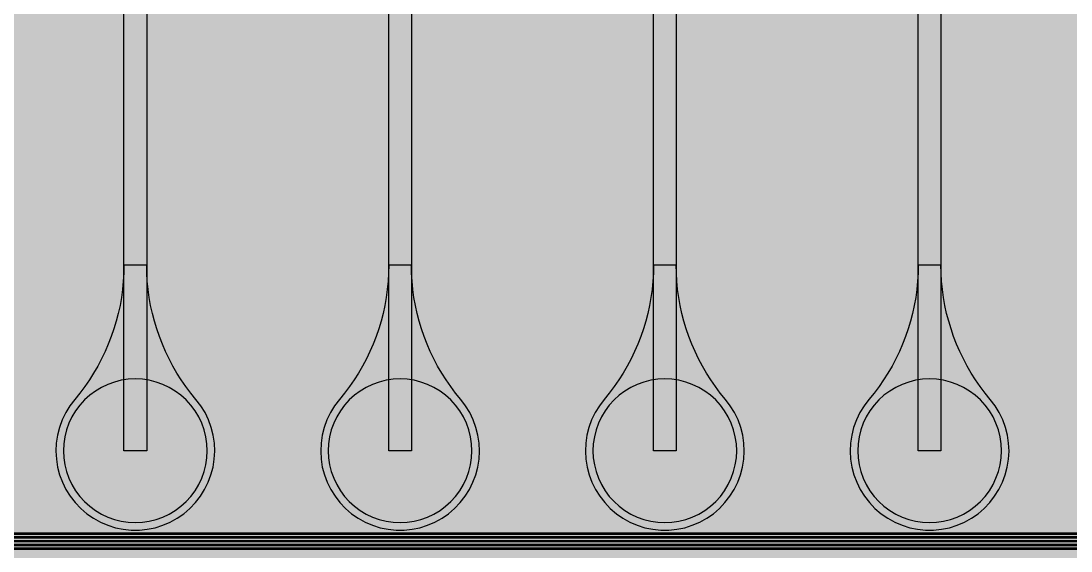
# Model space of a CAD drawing. Header units: metres. Extents: x -7240 to 10960, y -29667 to 1823.
# Drawn here: x -5403 to -4015, y -26915 to -26214 of the extents above; entities that cross this region are included whole.
import ezdxf

# ---------------------------------------------------------------- set-up
doc = ezdxf.new("R2010")
doc.units = ezdxf.units.M
for name, color, linetype in [('Metal1', 4, 'CONTINUOUS'), ('Polyimide', 7, 'CONTINUOUS'), ('Polyimide_Negative', 5, 'CONTINUOUS')]:
    doc.layers.add(name, color=color, linetype=linetype)

msp = doc.modelspace()

# ---------------------------------------------------------------- hatches: boundary and pattern name
at = {"layer": 'Polyimide'}
msp.add_hatch(color=7, dxfattribs=at).paths.add_polyline_path([(4088.5, -11806.9), (4098.7, -11851.2), (4115.6, -11893.5), (4138.6, -11932.7), (4167.4, -11968), (4201.1, -11998.5), (4239, -12023.6), (4280.3, -12042.7), (4349.2, -12073.7), (4413.2, -12113.8), (4471.3, -12162), (4522.3, -12217.7), (4565.4, -12279.7), (4599.7, -12346.9), (4624.7, -12418.2), (4639.9, -12492.2), (4645, -12567.5), (4639.9, -12642.8), (4624.7, -12716.8), (4599.7, -12788.1), (4565.4, -12855.3), (4522.3, -12917.3), (4471.3, -12973), (4413.2, -13021.2), (4349.2, -13061.3), (4280.3, -13092.3), (4239, -13111.4), (4201.1, -13136.5), (4167.4, -13167), (4138.6, -13202.3), (4115.6, -13241.5), (4098.7, -13283.8), (4088.5, -13328.1), (4085, -13373.5), (4085, -13567.5), (4099.4, -13861.6), (4142.6, -14152.8), (4214.2, -14438.4), (4313.4, -14715.5), (4439.2, -14981.7), (4590.6, -15234.2), (4766, -15470.7), (4963.7, -15688.8), (5181.8, -15886.5), (5418.3, -16061.9), (5670.8, -16213.3), (5936.9, -16339.1), (6214.1, -16438.3), (6499.7, -16509.9), (6790.9, -16553.1), (7085, -16567.5), (9960.4, -16567.5), (10038.8, -16571.4), (10116.4, -16582.9), (10192.6, -16601.9), (10266.5, -16628.4), (10337.5, -16662), (10404.8, -16702.3), (10467.9, -16749.1), (10526.1, -16801.8), (10578.8, -16860), (10625.6, -16923), (10665.9, -16990.4), (10699.5, -17061.4), (10725.9, -17135.3), (10745, -17211.4), (10756.5, -17289.1), (10760.4, -17367.5), (10760.4, -21957.3), (10721.6, -22012.9), (10686, -22070.6), (10653.6, -22130.1), (10624.5, -22191.4), (10598.9, -22254.2), (10576.8, -22318.2), (10558.3, -22383.5), (10543.4, -22449.6), (10532.2, -22516.5), (10524.7, -22583.8), (10521, -22651.5), (10521, -22719.3), (10524.7, -22787), (10532.2, -22854.4), (10543.4, -22921.2), (10558.3, -22987.4), (10576.8, -23052.6), (10598.9, -23116.7), (10624.5, -23179.5), (10653.6, -23240.7), (10686, -23300.3), (10721.6, -23357.9), (10760.4, -23413.5), (10760.4, -28667.5), (10756.5, -28745.9), (10745, -28823.6), (10725.9, -28899.7), (10699.5, -28973.6), (10665.9, -29044.6), (10625.6, -29112), (10578.8, -29175), (10526.1, -29233.2), (10467.9, -29285.9), (10404.8, -29332.7), (10337.5, -29373), (10266.5, -29406.6), (10192.6, -29433.1), (10116.4, -29452.1), (10038.8, -29463.6), (9960.4, -29467.5), (-6239.6, -29467.5), (-6318, -29463.6), (-6395.7, -29452.1), (-6471.9, -29433.1), (-6545.8, -29406.6), (-6616.7, -29373), (-6684.1, -29332.7), (-6747.1, -29285.9), (-6805.3, -29233.2), (-6858, -29175), (-6904.8, -29112), (-6945.2, -29044.6), (-6978.7, -28973.6), (-7005.2, -28899.7), (-7024.3, -28823.6), (-7035.8, -28745.9), (-7039.6, -28667.5), (-7039.6, -23426.3), (-6999.4, -23370.1), (-6962.3, -23311.6), (-6928.7, -23251.2), (-6898.5, -23189), (-6871.8, -23125.1), (-6848.8, -23059.9), (-6829.5, -22993.4), (-6814, -22926), (-6802.4, -22857.8), (-6794.6, -22789.1), (-6790.7, -22720), (-6790.7, -22650.8), (-6794.6, -22581.8), (-6802.4, -22513), (-6814, -22444.8), (-6829.5, -22377.4), (-6848.8, -22311), (-6871.8, -22245.7), (-6898.5, -22181.9), (-6928.7, -22119.7), (-6962.3, -22059.2), (-6999.4, -22000.8), (-7039.6, -21944.5), (-7039.6, -17367.5), (-7035.8, -17289.1), (-7024.3, -17211.4), (-7005.2, -17135.3), (-6978.7, -17061.4), (-6945.2, -16990.4), (-6904.8, -16923), (-6858, -16860), (-6805.3, -16801.8), (-6747.1, -16749.1), (-6684.1, -16702.3), (-6616.7, -16662), (-6545.8, -16628.4), (-6471.9, -16601.9), (-6395.7, -16582.9), (-6318, -16571.4), (-6239.6, -16567.5), (-3334, -16567.5), (-3039.9, -16553.1), (-2748.7, -16509.9), (-2463.1, -16438.3), (-2185.9, -16339.1), (-1919.8, -16213.3), (-1667.3, -16061.9), (-1430.8, -15886.5), (-1212.7, -15688.8), (-1015, -15470.7), (-839.6, -15234.2), (-688.2, -14981.7), (-562.4, -14715.5), (-463.2, -14438.4), (-391.6, -14152.8), (-348.4, -13861.6), (-334, -13567.5), (-334, -13373.5), (-337.5, -13328.1), (-347.7, -13283.8), (-364.6, -13241.5), (-387.6, -13202.3), (-416.4, -13167), (-450.1, -13136.5), (-488, -13111.4), (-529.3, -13092.3), (-529.3, -13092.3), (-598.2, -13061.3), (-662.2, -13021.2), (-720.3, -12973), (-771.3, -12917.3), (-814.4, -12855.3), (-848.7, -12788.1), (-873.7, -12716.8), (-888.9, -12642.8), (-894, -12567.5), (-888.9, -12492.2), (-873.7, -12418.2), (-848.7, -12346.9), (-814.4, -12279.7), (-771.3, -12217.7), (-720.3, -12162), (-662.2, -12113.8), (-598.2, -12073.7), (-529.3, -12042.7), (-488, -12023.6), (-450.1, -11998.5), (-416.4, -11968), (-387.6, -11932.7), (-364.6, -11893.5), (-347.7, -11851.2), (-337.5, -11806.9), (-334, -11761.5), (-334, -11074.3), (-337.5, -11028.9), (-347.7, -10984.6), (-364.6, -10942.4), (-387.6, -10903.1), (-416.4, -10867.8), (-450.1, -10837.3), (-488, -10812.2), (-529.3, -10793.2), (-529.3, -10793.2), (-598.2, -10762.1), (-662.2, -10722.1), (-720.3, -10673.8), (-771.3, -10618.1), (-814.4, -10556.1), (-848.7, -10488.9), (-873.7, -10417.6), (-888.9, -10343.7), (-894, -10268.3), (-888.9, -10193), (-873.7, -10119), (-848.7, -10047.8), (-814.4, -9980.5), (-771.3, -9918.5), (-720.3, -9862.9), (-662.2, -9814.6), (-598.2, -9774.6), (-529.3, -9743.5), (-488, -9724.5), (-450.1, -9699.4), (-416.4, -9668.8), (-387.6, -9633.5), (-364.6, -9594.3), (-347.7, -9552), (-337.5, -9507.7), (-334, -9462.4), (-334, -8775.1), (-337.5, -8729.8), (-347.7, -8685.5), (-364.6, -8643.2), (-387.6, -8604), (-416.4, -8568.7), (-450.1, -8538.1), (-488, -8513), (-529.3, -8494), (-529.3, -8494), (-598.2, -8462.9), (-662.2, -8422.9), (-720.3, -8374.6), (-771.3, -8319), (-814.4, -8257), (-848.7, -8189.7), (-873.7, -8118.5), (-888.9, -8044.5), (-894, -7969.2), (-888.9, -7893.8), (-873.7, -7819.9), (-848.7, -7748.6), (-814.4, -7681.4), (-771.3, -7619.4), (-720.3, -7563.7), (-662.2, -7515.4), (-598.2, -7475.4), (-529.3, -7444.3), (-529.3, -7444.3), (-488, -7425.3), (-450.1, -7400.2), (-416.4, -7369.7), (-387.6, -7334.4), (-364.6, -7295.1), (-347.7, -7252.9), (-337.5, -7208.6), (-334, -7163.2), (-334, -6476), (-337.5, -6430.6), (-347.7, -6386.3), (-364.6, -6344), (-387.6, -6304.8), (-416.4, -6269.5), (-450.1, -6239), (-488, -6213.9), (-529.3, -6194.8), (-529.3, -6194.8), (-598.2, -6163.8), (-662.2, -6123.7), (-720.3, -6075.5), (-771.3, -6019.8), (-814.4, -5957.8), (-848.7, -5890.6), (-873.7, -5819.3), (-888.9, -5745.3), (-894, -5670), (-888.9, -5594.7), (-873.7, -5520.7), (-848.7, -5449.4), (-814.4, -5382.2), (-771.3, -5320.2), (-720.3, -5264.5), (-662.2, -5216.3), (-598.2, -5176.2), (-529.3, -5145.2), (-529.3, -5145.2), (-488, -5126.1), (-450.1, -5101), (-416.4, -5070.5), (-387.6, -5035.2), (-364.6, -4996), (-347.7, -4953.7), (-337.5, -4909.4), (-334, -4864), (-334, 380), (-334, 1522.5), (-289, 1522.5), (-288.8, 1515.6), (-288.1, 1508.8), (-287, 1502), (-285.4, 1495.3), (-283.4, 1488.7), (-281, 1482.3), (-278.2, 1476.1), (-274.9, 1470), (-271.3, 1464.2), (-267.3, 1458.6), (-262.9, 1453.3), (-258.2, 1448.3), (-253.2, 1443.6), (-247.9, 1439.2), (-242.3, 1435.2), (-236.5, 1431.6), (-230.4, 1428.3), (-224.2, 1425.5), (-217.8, 1423.1), (-211.2, 1421.1), (-204.5, 1419.5), (-197.7, 1418.4), (-190.9, 1417.7), (-184, 1417.5), (-177.1, 1417.7), (-170.3, 1418.4), (-163.5, 1419.5), (-156.8, 1421.1), (-150.2, 1423.1), (-143.8, 1425.5), (-137.6, 1428.3), (-131.5, 1431.6), (-125.7, 1435.2), (-120.1, 1439.2), (-114.8, 1443.6), (-109.8, 1448.3), (-105.1, 1453.3), (-100.7, 1458.6), (-96.7, 1464.2), (-93.1, 1470), (-89.8, 1476.1), (-87, 1482.3), (-84.6, 1488.7), (-82.6, 1495.3), (-81, 1502), (-79.9, 1508.8), (-79.2, 1515.6), (-79, 1522.5), (1786, 1522.5), (3835, 1522.5), (3835.2, 1529), (3835.9, 1535.6), (3836.9, 1542), (3838.4, 1548.4), (3840.3, 1554.6), (3842.6, 1560.8), (3845.3, 1566.7), (3848.4, 1572.5), (3851.9, 1578.1), (3855.7, 1583.4), (3859.8, 1588.4), (3864.3, 1593.2), (3869.1, 1597.7), (3874.1, 1601.8), (3879.4, 1605.6), (3885, 1609.1), (3890.8, 1612.2), (3896.7, 1614.9), (3902.9, 1617.2), (3909.1, 1619.1), (3915.5, 1620.6), (3921.9, 1621.6), (3928.5, 1622.3), (3935, 1622.5), (3941.5, 1622.3), (3948.1, 1621.6), (3954.5, 1620.6), (3960.9, 1619.1), (3967.1, 1617.2), (3973.3, 1614.9), (3979.2, 1612.2), (3985, 1609.1), (3990.6, 1605.6), (3995.9, 1601.8), (4000.9, 1597.7), (4005.7, 1593.2), (4010.2, 1588.4), (4014.3, 1583.4), (4018.1, 1578.1), (4021.6, 1572.5), (4024.7, 1566.7), (4027.4, 1560.8), (4029.7, 1554.6), (4031.6, 1548.4), (4033.1, 1542), (4034.1, 1535.6), (4034.8, 1529), (4035, 1522.5), (4085, 1522.5), (4085, 380), (4085, 330), (4085, -4864), (4088.5, -4909.4), (4098.7, -4953.7), (4115.6, -4996), (4138.6, -5035.2), (4167.4, -5070.5), (4201.1, -5101), (4239, -5126.1), (4280.3, -5145.2), (4280.3, -5145.2), (4349.2, -5176.2), (4413.2, -5216.3), (4471.3, -5264.5), (4522.3, -5320.2), (4565.4, -5382.2), (4599.7, -5449.4), (4624.7, -5520.7), (4639.9, -5594.7), (4645, -5670), (4639.9, -5745.3), (4624.7, -5819.3), (4599.7, -5890.6), (4565.4, -5957.8), (4522.3, -6019.8), (4471.3, -6075.5), (4413.2, -6123.7), (4349.2, -6163.8), (4280.3, -6194.8), (4239, -6213.9), (4201.1, -6239), (4167.4, -6269.5), (4138.6, -6304.8), (4115.6, -6344), (4098.7, -6386.3), (4088.5, -6430.6), (4085, -6476), (4085, -11761.5), (4088.5, -11806.9)])

# ---------------------------------------------------------------- linework, layer by layer
at = {"layer": 'Metal1'}
for points in [[(1733.9, -18191.7), (1733.9, -28252.9), (1703.3, -28283.5), (-5912.5, -28283.5), (-5943.1, -28252.9), (-5943.1, -25921.6), (-5912.5, -25891), (-4231.7, -25891), (-4197.8, -25920.2), (-4187.1, -26060.2), (-4187.1, -26782.5), (-4217.1, -26782.5), (-4217.1, -26060.2), (-4206.4, -25923.8), (-4232.5, -25893), (-5911.7, -25893), (-5941.1, -25922.4), (-5941.1, -28252.1), (-5911.7, -28281.5), (1702.5, -28281.5), (1731.9, -28252.1), (1731.9, -18191.7)], [(1723.9, -18191.7), (1723.9, -28242.9), (1693.3, -28273.5), (-5902.5, -28273.5), (-5933.1, -28242.9), (-5933.1, -25931.6), (-5902.5, -25901), (-4581.7, -25901), (-4547.8, -25930.2), (-4537.1, -26068.2), (-4537.1, -26782.5), (-4567.1, -26782.5), (-4567.1, -26068.2), (-4556.5, -25933.8), (-4582.5, -25903), (-5901.7, -25903), (-5931.1, -25932.4), (-5931.1, -28242.1), (-5901.7, -28271.5), (1692.5, -28271.5), (1721.9, -28242.1), (1721.9, -18191.7)], [(1713.9, -18191.7), (1713.9, -28232.9), (1683.3, -28263.5), (-5892.5, -28263.5), (-5923.1, -28232.9), (-5923.1, -25941.6), (-5892.5, -25911), (-4931.7, -25911), (-4897.8, -25940.2), (-4887.1, -26076.2), (-4887.1, -26782.5), (-4917.1, -26782.5), (-4917.1, -26076.2), (-4906.5, -25943.8), (-4932.5, -25913), (-5891.7, -25913), (-5921.1, -25942.4), (-5921.1, -28232.1), (-5891.7, -28261.5), (1682.5, -28261.5), (1711.9, -28232.1), (1711.9, -18191.7)], [(1703.9, -18191.7), (1703.9, -28222.9), (1673.3, -28253.5), (-5882.5, -28253.5), (-5913.1, -28222.9), (-5913.1, -25951.6), (-5882.5, -25921), (-5281.7, -25921), (-5247.7, -25950.2), (-5237.1, -26084.2), (-5237.1, -26782.5), (-5267.1, -26782.5), (-5267.1, -26084.2), (-5256.5, -25953.8), (-5282.5, -25923), (-5881.7, -25923), (-5911.1, -25952.4), (-5911.1, -28222.1), (-5881.7, -28251.5), (1672.5, -28251.5), (1701.9, -28222.1), (1701.9, -18191.7)], [(1698.9, -18191.7), (1698.9, -28217.9), (1668.3, -28248.5), (-5877.5, -28248.5), (-5908.1, -28217.9), (-5908.1, -26921.6), (-5877.5, -26891), (143.3, -26891), (179.6, -26919.2), (187.9, -26982.8), (187.9, -27152.5), (157.9, -27152.5), (157.9, -26982.8), (166.1, -26924.8), (142.5, -26893), (-5876.7, -26893), (-5906.1, -26922.4), (-5906.1, -28217.1), (-5876.7, -28246.5), (1667.5, -28246.5), (1696.9, -28217.1), (1696.9, -18191.7)], [(1693.9, -18191.7), (1693.9, -28212.9), (1663.3, -28243.5), (-5872.5, -28243.5), (-5903.1, -28212.9), (-5903.1, -26926.6), (-5872.5, -26896), (-31.7, -26896), (1.8, -26925.4), (12.9, -27086.2), (12.9, -27892.5), (-17.1, -27892.5), (-17.1, -27086.2), (-6.1, -26928.6), (-32.5, -26898), (-5871.7, -26898), (-5901.1, -26927.4), (-5901.1, -28212.1), (-5871.7, -28241.5), (1662.5, -28241.5), (1691.9, -28212.1), (1691.9, -18191.7)], [(1688.9, -18191.7), (1688.9, -28207.9), (1658.3, -28238.5), (-5867.5, -28238.5), (-5898.1, -28207.9), (-5898.1, -26931.6), (-5867.5, -26901), (-348.1, -26901), (-299, -26923.6), (-247.4, -26997.3), (-164.1, -27145.1), (-190.2, -27159.9), (-273.5, -27012), (-308.2, -26932.6), (-348.6, -26903), (-5866.7, -26903), (-5896.1, -26932.4), (-5896.1, -28207.1), (-5866.7, -28236.5), (1657.5, -28236.5), (1686.9, -28207.1), (1686.9, -18191.7)], [(1683.9, -18191.7), (1683.9, -28202.9), (1653.3, -28233.5), (-5862.5, -28233.5), (-5893.1, -28202.9), (-5893.1, -26936.6), (-5862.5, -26906), (-381.7, -26906), (-348.1, -26935.4), (-337.1, -27094.2), (-337.1, -27892.5), (-367.1, -27892.5), (-367.1, -27094.2), (-356.1, -26938.6), (-382.5, -26908), (-5861.7, -26908), (-5891.1, -26937.4), (-5891.1, -28202.1), (-5861.7, -28231.5), (1652.5, -28231.5), (1681.9, -28202.1), (1681.9, -18191.7)], [(1678.9, -18191.7), (1678.9, -28197.9), (1648.3, -28228.5), (-5857.5, -28228.5), (-5888.1, -28197.9), (-5888.1, -26941.6), (-5857.5, -26911), (-698.1, -26911), (-648.4, -26933), (-600.1, -26998.6), (-514.2, -27144.9), (-540.1, -27160.1), (-626, -27013.8), (-657.9, -26942.7), (-698.6, -26913), (-5856.7, -26913), (-5886.1, -26942.4), (-5886.1, -28197.1), (-5856.7, -28226.5), (1647.5, -28226.5), (1676.9, -28197.1), (1676.9, -18191.7)]]:
    msp.add_lwpolyline(points, dxfattribs=at)
for points in [[(-5267.1, -26536.9), (-5267.3, -26547.7), (-5268, -26558.4), (-5269, -26569.1), (-5270.5, -26579.7), (-5272.3, -26590.3), (-5274.6, -26600.8), (-5277.3, -26611.1), (-5280.4, -26621.4), (-5283.9, -26631.6), (-5287.8, -26641.6), (-5292.1, -26651.4), (-5296.7, -26661.1), (-5301.8, -26670.6), (-5307.2, -26679.9), (-5312.9, -26688.9), (-5319, -26697.7), (-5325.5, -26706.3), (-5332.3, -26714.6), (-5338.7, -26723.1), (-5344.2, -26732.1), (-5348.9, -26741.7), (-5352.5, -26751.6), (-5355.1, -26761.9), (-5356.6, -26772.4), (-5357.1, -26783), (-5356.5, -26793.6), (-5354.9, -26804.1), (-5352.2, -26814.3), (-5348.5, -26824.2), (-5343.8, -26833.7), (-5338.1, -26842.7), (-5331.6, -26851.1), (-5324.3, -26858.8), (-5316.2, -26865.7), (-5307.5, -26871.7), (-5298.2, -26876.8), (-5288.5, -26881), (-5278.4, -26884.2), (-5268, -26886.3), (-5257.4, -26887.4), (-5246.8, -26887.4), (-5236.3, -26886.3), (-5225.9, -26884.2), (-5215.8, -26881), (-5206, -26876.8), (-5196.7, -26871.7), (-5188, -26865.7), (-5180, -26858.8), (-5172.6, -26851.1), (-5166.1, -26842.7), (-5160.5, -26833.7), (-5155.8, -26824.2), (-5152.1, -26814.3), (-5149.4, -26804.1), (-5147.7, -26793.6), (-5147.1, -26783), (-5147.6, -26772.4), (-5149.2, -26761.9), (-5151.8, -26751.6), (-5155.4, -26741.7), (-5160, -26732.1), (-5165.6, -26723.1), (-5172, -26714.6), (-5178.8, -26706.3), (-5185.2, -26697.7), (-5191.3, -26688.9), (-5197.1, -26679.9), (-5202.5, -26670.6), (-5207.5, -26661.1), (-5212.2, -26651.4), (-5216.4, -26641.6), (-5220.3, -26631.6), (-5223.8, -26621.4), (-5226.9, -26611.1), (-5229.6, -26600.8), (-5231.9, -26590.3), (-5233.8, -26579.7), (-5235.2, -26569.1), (-5236.3, -26558.4), (-5236.9, -26547.7), (-5237.1, -26536.9), (-5267.1, -26536.9)], [(-4917.1, -26536.9), (-4917.3, -26547.7), (-4918, -26558.4), (-4919, -26569.1), (-4920.5, -26579.7), (-4922.3, -26590.3), (-4924.6, -26600.8), (-4927.3, -26611.1), (-4930.4, -26621.4), (-4933.9, -26631.6), (-4937.8, -26641.6), (-4942.1, -26651.4), (-4946.7, -26661.1), (-4951.8, -26670.6), (-4957.2, -26679.9), (-4962.9, -26688.9), (-4969, -26697.7), (-4975.5, -26706.3), (-4982.3, -26714.6), (-4988.7, -26723.1), (-4994.2, -26732.1), (-4998.9, -26741.7), (-5002.5, -26751.6), (-5005.1, -26761.9), (-5006.6, -26772.4), (-5007.1, -26783), (-5006.5, -26793.6), (-5004.9, -26804.1), (-5002.2, -26814.3), (-4998.5, -26824.2), (-4993.8, -26833.7), (-4988.1, -26842.7), (-4981.6, -26851.1), (-4974.3, -26858.8), (-4966.2, -26865.7), (-4957.5, -26871.7), (-4948.2, -26876.8), (-4938.5, -26881), (-4928.4, -26884.2), (-4918, -26886.3), (-4907.4, -26887.4), (-4896.8, -26887.4), (-4886.3, -26886.3), (-4875.9, -26884.2), (-4865.8, -26881), (-4856, -26876.8), (-4846.7, -26871.7), (-4838, -26865.7), (-4830, -26858.8), (-4822.6, -26851.1), (-4816.1, -26842.7), (-4810.5, -26833.7), (-4805.8, -26824.2), (-4802.1, -26814.3), (-4799.4, -26804.1), (-4797.7, -26793.6), (-4797.1, -26783), (-4797.6, -26772.4), (-4799.2, -26761.9), (-4801.8, -26751.6), (-4805.4, -26741.7), (-4810, -26732.1), (-4815.6, -26723.1), (-4822, -26714.6), (-4828.8, -26706.3), (-4835.2, -26697.7), (-4841.3, -26688.9), (-4847.1, -26679.9), (-4852.5, -26670.6), (-4857.5, -26661.1), (-4862.2, -26651.4), (-4866.4, -26641.6), (-4870.3, -26631.6), (-4873.8, -26621.4), (-4876.9, -26611.1), (-4879.6, -26600.8), (-4881.9, -26590.3), (-4883.8, -26579.7), (-4885.2, -26569.1), (-4886.3, -26558.4), (-4886.9, -26547.7), (-4887.1, -26536.9), (-4917.1, -26536.9)], [(-4567.1, -26536.9), (-4567.3, -26547.7), (-4568, -26558.4), (-4569, -26569.1), (-4570.5, -26579.7), (-4572.3, -26590.3), (-4574.6, -26600.8), (-4577.3, -26611.1), (-4580.4, -26621.4), (-4583.9, -26631.6), (-4587.8, -26641.6), (-4592.1, -26651.4), (-4596.7, -26661.1), (-4601.8, -26670.6), (-4607.2, -26679.9), (-4612.9, -26688.9), (-4619, -26697.7), (-4625.5, -26706.3), (-4632.3, -26714.6), (-4638.7, -26723.1), (-4644.2, -26732.1), (-4648.9, -26741.7), (-4652.5, -26751.6), (-4655.1, -26761.9), (-4656.6, -26772.4), (-4657.1, -26783), (-4656.5, -26793.6), (-4654.9, -26804.1), (-4652.2, -26814.3), (-4648.5, -26824.2), (-4643.8, -26833.7), (-4638.1, -26842.7), (-4631.6, -26851.1), (-4624.3, -26858.8), (-4616.2, -26865.7), (-4607.5, -26871.7), (-4598.2, -26876.8), (-4588.5, -26881), (-4578.4, -26884.2), (-4568, -26886.3), (-4557.4, -26887.4), (-4546.8, -26887.4), (-4536.3, -26886.3), (-4525.9, -26884.2), (-4515.8, -26881), (-4506, -26876.8), (-4496.7, -26871.7), (-4488, -26865.7), (-4480, -26858.8), (-4472.6, -26851.1), (-4466.1, -26842.7), (-4460.5, -26833.7), (-4455.8, -26824.2), (-4452.1, -26814.3), (-4449.4, -26804.1), (-4447.7, -26793.6), (-4447.1, -26783), (-4447.6, -26772.4), (-4449.2, -26761.9), (-4451.8, -26751.6), (-4455.4, -26741.7), (-4460, -26732.1), (-4465.6, -26723.1), (-4472, -26714.6), (-4478.8, -26706.3), (-4485.2, -26697.7), (-4491.3, -26688.9), (-4497.1, -26679.9), (-4502.5, -26670.6), (-4507.5, -26661.1), (-4512.2, -26651.4), (-4516.4, -26641.6), (-4520.3, -26631.6), (-4523.8, -26621.4), (-4526.9, -26611.1), (-4529.6, -26600.8), (-4531.9, -26590.3), (-4533.8, -26579.7), (-4535.2, -26569.1), (-4536.3, -26558.4), (-4536.9, -26547.7), (-4537.1, -26536.9), (-4567.1, -26536.9)], [(-4217.1, -26536.9), (-4217.3, -26547.7), (-4218, -26558.4), (-4219, -26569.1), (-4220.5, -26579.7), (-4222.3, -26590.3), (-4224.6, -26600.8), (-4227.3, -26611.1), (-4230.4, -26621.4), (-4233.9, -26631.6), (-4237.8, -26641.6), (-4242.1, -26651.4), (-4246.7, -26661.1), (-4251.8, -26670.6), (-4257.2, -26679.9), (-4262.9, -26688.9), (-4269, -26697.7), (-4275.5, -26706.3), (-4282.3, -26714.6), (-4288.7, -26723.1), (-4294.2, -26732.1), (-4298.9, -26741.7), (-4302.5, -26751.6), (-4305.1, -26761.9), (-4306.6, -26772.4), (-4307.1, -26783), (-4306.5, -26793.6), (-4304.9, -26804.1), (-4302.2, -26814.3), (-4298.5, -26824.2), (-4293.8, -26833.7), (-4288.1, -26842.7), (-4281.6, -26851.1), (-4274.3, -26858.8), (-4266.2, -26865.7), (-4257.5, -26871.7), (-4248.2, -26876.8), (-4238.5, -26881), (-4228.4, -26884.2), (-4218, -26886.3), (-4207.4, -26887.4), (-4196.8, -26887.4), (-4186.3, -26886.3), (-4175.9, -26884.2), (-4165.8, -26881), (-4156, -26876.8), (-4146.7, -26871.7), (-4138, -26865.7), (-4130, -26858.8), (-4122.6, -26851.1), (-4116.1, -26842.7), (-4110.5, -26833.7), (-4105.8, -26824.2), (-4102.1, -26814.3), (-4099.4, -26804.1), (-4097.7, -26793.6), (-4097.1, -26783), (-4097.6, -26772.4), (-4099.2, -26761.9), (-4101.8, -26751.6), (-4105.4, -26741.7), (-4110, -26732.1), (-4115.6, -26723.1), (-4122, -26714.6), (-4128.8, -26706.3), (-4135.2, -26697.7), (-4141.3, -26688.9), (-4147.1, -26679.9), (-4152.5, -26670.6), (-4157.5, -26661.1), (-4162.2, -26651.4), (-4166.4, -26641.6), (-4170.3, -26631.6), (-4173.8, -26621.4), (-4176.9, -26611.1), (-4179.6, -26600.8), (-4181.9, -26590.3), (-4183.8, -26579.7), (-4185.2, -26569.1), (-4186.3, -26558.4), (-4186.9, -26547.7), (-4187.1, -26536.9), (-4217.1, -26536.9)]]:
    msp.add_lwpolyline(points, close=True, dxfattribs=at)
at = {"layer": 'Polyimide_Negative'}
for points in [[(-5157.1, -26782.5), (-5157.6, -26773.2), (-5159, -26764), (-5161.2, -26754.9), (-5164.4, -26746.1), (-5168.3, -26737.7), (-5173.1, -26729.7), (-5178.7, -26722.2), (-5184.9, -26715.3), (-5191.9, -26709.1), (-5199.3, -26703.5), (-5207.3, -26698.7), (-5215.8, -26694.7), (-5224.5, -26691.6), (-5233.6, -26689.3), (-5242.8, -26688), (-5252.1, -26687.5), (-5261.4, -26688), (-5270.7, -26689.3), (-5279.7, -26691.6), (-5288.5, -26694.7), (-5296.9, -26698.7), (-5304.9, -26703.5), (-5312.4, -26709.1), (-5319.3, -26715.3), (-5325.6, -26722.2), (-5331.1, -26729.7), (-5335.9, -26737.7), (-5339.9, -26746.1), (-5343, -26754.9), (-5345.3, -26764), (-5346.7, -26773.2), (-5347.1, -26782.5), (-5346.7, -26791.8), (-5345.3, -26801), (-5343, -26810.1), (-5339.9, -26818.9), (-5335.9, -26827.3), (-5331.1, -26835.3), (-5325.6, -26842.8), (-5319.3, -26849.7), (-5312.4, -26855.9), (-5304.9, -26861.5), (-5296.9, -26866.3), (-5288.5, -26870.3), (-5279.7, -26873.4), (-5270.7, -26875.7), (-5261.4, -26877), (-5252.1, -26877.5), (-5242.8, -26877), (-5233.6, -26875.7), (-5224.5, -26873.4), (-5215.8, -26870.3), (-5207.3, -26866.3), (-5199.3, -26861.5), (-5191.9, -26855.9), (-5184.9, -26849.7), (-5178.7, -26842.8), (-5173.1, -26835.3), (-5168.3, -26827.3), (-5164.4, -26818.9), (-5161.2, -26810.1), (-5159, -26801), (-5157.6, -26791.8), (-5157.1, -26782.5)], [(-4807.1, -26782.5), (-4807.6, -26773.2), (-4809, -26764), (-4811.2, -26754.9), (-4814.4, -26746.1), (-4818.3, -26737.7), (-4823.1, -26729.7), (-4828.7, -26722.2), (-4834.9, -26715.3), (-4841.9, -26709.1), (-4849.3, -26703.5), (-4857.3, -26698.7), (-4865.8, -26694.7), (-4874.5, -26691.6), (-4883.6, -26689.3), (-4892.8, -26688), (-4902.1, -26687.5), (-4911.4, -26688), (-4920.7, -26689.3), (-4929.7, -26691.6), (-4938.5, -26694.7), (-4946.9, -26698.7), (-4954.9, -26703.5), (-4962.4, -26709.1), (-4969.3, -26715.3), (-4975.6, -26722.2), (-4981.1, -26729.7), (-4985.9, -26737.7), (-4989.9, -26746.1), (-4993, -26754.9), (-4995.3, -26764), (-4996.7, -26773.2), (-4997.1, -26782.5), (-4996.7, -26791.8), (-4995.3, -26801), (-4993, -26810.1), (-4989.9, -26818.9), (-4985.9, -26827.3), (-4981.1, -26835.3), (-4975.6, -26842.8), (-4969.3, -26849.7), (-4962.4, -26855.9), (-4954.9, -26861.5), (-4946.9, -26866.3), (-4938.5, -26870.3), (-4929.7, -26873.4), (-4920.7, -26875.7), (-4911.4, -26877), (-4902.1, -26877.5), (-4892.8, -26877), (-4883.6, -26875.7), (-4874.5, -26873.4), (-4865.8, -26870.3), (-4857.3, -26866.3), (-4849.3, -26861.5), (-4841.9, -26855.9), (-4834.9, -26849.7), (-4828.7, -26842.8), (-4823.1, -26835.3), (-4818.3, -26827.3), (-4814.4, -26818.9), (-4811.2, -26810.1), (-4809, -26801), (-4807.6, -26791.8), (-4807.1, -26782.5)], [(-4457.1, -26782.5), (-4457.6, -26773.2), (-4459, -26764), (-4461.2, -26754.9), (-4464.4, -26746.1), (-4468.3, -26737.7), (-4473.1, -26729.7), (-4478.7, -26722.2), (-4484.9, -26715.3), (-4491.9, -26709.1), (-4499.3, -26703.5), (-4507.3, -26698.7), (-4515.8, -26694.7), (-4524.5, -26691.6), (-4533.6, -26689.3), (-4542.8, -26688), (-4552.1, -26687.5), (-4561.4, -26688), (-4570.7, -26689.3), (-4579.7, -26691.6), (-4588.5, -26694.7), (-4596.9, -26698.7), (-4604.9, -26703.5), (-4612.4, -26709.1), (-4619.3, -26715.3), (-4625.6, -26722.2), (-4631.1, -26729.7), (-4635.9, -26737.7), (-4639.9, -26746.1), (-4643, -26754.9), (-4645.3, -26764), (-4646.7, -26773.2), (-4647.1, -26782.5), (-4646.7, -26791.8), (-4645.3, -26801), (-4643, -26810.1), (-4639.9, -26818.9), (-4635.9, -26827.3), (-4631.1, -26835.3), (-4625.6, -26842.8), (-4619.3, -26849.7), (-4612.4, -26855.9), (-4604.9, -26861.5), (-4596.9, -26866.3), (-4588.5, -26870.3), (-4579.7, -26873.4), (-4570.7, -26875.7), (-4561.4, -26877), (-4552.1, -26877.5), (-4542.8, -26877), (-4533.6, -26875.7), (-4524.5, -26873.4), (-4515.8, -26870.3), (-4507.3, -26866.3), (-4499.3, -26861.5), (-4491.9, -26855.9), (-4484.9, -26849.7), (-4478.7, -26842.8), (-4473.1, -26835.3), (-4468.3, -26827.3), (-4464.4, -26818.9), (-4461.2, -26810.1), (-4459, -26801), (-4457.6, -26791.8), (-4457.1, -26782.5)], [(-4107.1, -26782.5), (-4107.6, -26773.2), (-4109, -26764), (-4111.2, -26754.9), (-4114.4, -26746.1), (-4118.3, -26737.7), (-4123.1, -26729.7), (-4128.7, -26722.2), (-4134.9, -26715.3), (-4141.9, -26709.1), (-4149.3, -26703.5), (-4157.3, -26698.7), (-4165.8, -26694.7), (-4174.5, -26691.6), (-4183.6, -26689.3), (-4192.8, -26688), (-4202.1, -26687.5), (-4211.4, -26688), (-4220.7, -26689.3), (-4229.7, -26691.6), (-4238.5, -26694.7), (-4246.9, -26698.7), (-4254.9, -26703.5), (-4262.4, -26709.1), (-4269.3, -26715.3), (-4275.6, -26722.2), (-4281.1, -26729.7), (-4285.9, -26737.7), (-4289.9, -26746.1), (-4293, -26754.9), (-4295.3, -26764), (-4296.7, -26773.2), (-4297.1, -26782.5), (-4296.7, -26791.8), (-4295.3, -26801), (-4293, -26810.1), (-4289.9, -26818.9), (-4285.9, -26827.3), (-4281.1, -26835.3), (-4275.6, -26842.8), (-4269.3, -26849.7), (-4262.4, -26855.9), (-4254.9, -26861.5), (-4246.9, -26866.3), (-4238.5, -26870.3), (-4229.7, -26873.4), (-4220.7, -26875.7), (-4211.4, -26877), (-4202.1, -26877.5), (-4192.8, -26877), (-4183.6, -26875.7), (-4174.5, -26873.4), (-4165.8, -26870.3), (-4157.3, -26866.3), (-4149.3, -26861.5), (-4141.9, -26855.9), (-4134.9, -26849.7), (-4128.7, -26842.8), (-4123.1, -26835.3), (-4118.3, -26827.3), (-4114.4, -26818.9), (-4111.2, -26810.1), (-4109, -26801), (-4107.6, -26791.8), (-4107.1, -26782.5)]]:
    msp.add_lwpolyline(points, close=True, dxfattribs=at)

doc.saveas('drawing.dxf')
